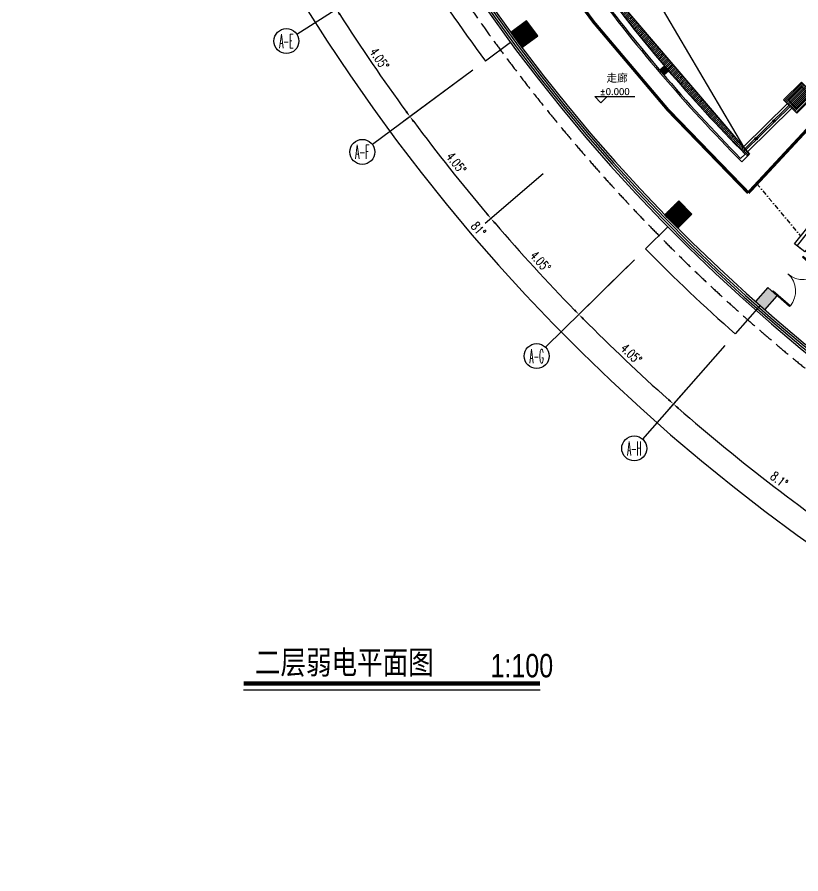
# Model space of a CAD drawing. Extents: x 13680 to 1640314, y -473492 to 65390.
# Drawn here: x 1291169 to 1316287, y -361030 to -333585 of the extents above; entities that cross this region are included whole.
import ezdxf
from ezdxf.enums import TextEntityAlignment as Align

# ---------------------------------------------------------------- set-up
doc = ezdxf.new("R2010")
doc.units = 0
doc.header["$LTSCALE"] = 1000
doc.header["$MEASUREMENT"] = 0
doc.linetypes.add('DASH', pattern=[0.35, 0.25, -0.1])
doc.linetypes.add('DASHDOT', pattern=[1, 0.5, -0.25, 0, -0.25])
for name, color, linetype in [('0-桥架', 120, 'Continuous'), ('AXIS', 1, 'Continuous'), ('AXIS_TEXT', 7, 'Continuous'), ('COLUMN', 255, 'Continuous'), ('door', 2, 'Continuous'), ('EQUIP-通讯', 6, 'Continuous'), ('HATCH', 8, 'Continuous'), ('LINE', 123, 'Continuous'), ('PUB_HATCH', 8, 'Continuous'), ('TEL_TEXT', 7, 'Continuous'), ('VPIPE-雨水', 4, 'DASH'), ('WALL', 255, 'Continuous'), ('WINDOW', 2, 'Continuous'), ('WIRE-照明', 120, 'Continuous'), ('室外建筑', 8, 'Continuous'), ('装修家具', 8, 'Continuous')]:
    doc.layers.add(name, color=color, linetype=linetype)
doc.layers.add('04071 FF-TXT', color=3, linetype='Continuous', lineweight=25)
doc.styles.add('-黑体', font='simhei.ttf', dxfattribs={"width": 0.8})
doc.styles.add('_TCH_AXIS', font='COMPLEX', dxfattribs={"bigfont": 'GBCBIG'})
doc.styles.add('_TCH_DIM_T3', font='SIMPLEX', dxfattribs={"width": 0.705882, "bigfont": 'GBCBIG'})
doc.styles.add('_TEL_DIM', font='SIMPLEX', dxfattribs={"width": 0.8, "height": 3.5, "bigfont": 'HZTXT'})
doc.styles.add('IN-C', font='')
doc.styles.add('IN-E', font='simplex.shx')
doc.styles.get("Standard").update_dxf_attribs({"font": 'haiwenrs.shx', "bigfont": 'hztxt.shx'})
doc.styles.get('IN-C').set_extended_font_data('SimSun')
doc.dimstyles.new('_TCH_ARROW&&100', dxfattribs={"dimtxt": 297.5, "dimasz": 200, "dimexe": 250, "dimexo": 300, "dimgap": 126.25, "dimtad": 1, "dimdec": 0, "dimzin": 0, "dimdsep": 46, "dimtxsty": '_TCH_DIM_T3', "dimcen": 0.09, "dimclrt": 7, "dimazin": 2, "dimtfac": 1, "dimtdec": 0, "dimtix": 1, "dimtmove": 2, "dimatfit": 3, "dimfxl": 1, "dimtolj": 1, "dimtzin": 0, "dimarcsym": 0})
pattern_1 = [(45, (1177279.657, -359776.823), (-33.67596, 33.67596), [])]

# ---------------------------------------------------------------- blocks, each defined once
blk = doc.blocks.new('yg')
at = {"layer": 'VPIPE-雨水', "linetype": 'Continuous'}
blk.add_circle((397873, 266724), 50, dxfattribs=at)
blk = doc.blocks.new('*D109')
at = {"layer": 'AXIS', "color": 0, "lineweight": -2, "transparency": 16777216}
for p, q in [((1303261, -332154), (1301193, -333467)), ((1305531, -335465), (1303560, -336921))]:
    blk.add_line(p, q, dxfattribs=at)
blk.add_arc((1351219, -301719), 59000, 212.59422, 216.25576, dxfattribs=at)
at = {"layer": 'AXIS', "color": 0, "transparency": 16777216}
for points in [[(1301483, -333520), (1301539, -333484), (1301404, -333333)], [(1303669, -336592), (1303616, -336631), (1303761, -336773)]]:
    blk.add_solid(points, dxfattribs=at)
at = {"layer": 'Defpoints', "color": 0, "transparency": 16777216}
for p in [(1351219, -301719), (1303515, -331994), (1302162, -334498), (1305772, -335287)]:
    blk.add_point(p, dxfattribs=at)
at = {"layer": 'AXIS', "color": 7, "transparency": 16777216, "insert": (1302779, -334918), "char_height": 297.5, "attachment_point": 5, "rotation": 304.425, "style": '_TCH_DIM_T3'}
blk.add_mtext('\\A1;4.05°', dxfattribs=at)
blk = doc.blocks.new('*D110')
at = {"layer": 'AXIS', "color": 0, "lineweight": -2, "transparency": 16777216}
for p, q in [((1305531, -335465), (1303560, -336921)), ((1308029, -338609), (1306166, -340200))]:
    blk.add_line(p, q, dxfattribs=at)
blk.add_arc((1351219, -301719), 59000, 216.6442, 220.30694, dxfattribs=at)
at = {"layer": 'AXIS', "color": 0, "transparency": 16777216}
for points in [[(1303853, -336953), (1303907, -336913), (1303761, -336773)], [(1306252, -339864), (1306201, -339907), (1306356, -340038)]]:
    blk.add_solid(points, dxfattribs=at)
at = {"layer": 'Defpoints', "color": 0, "transparency": 16777216}
for p in [(1351219, -301719), (1305772, -335287), (1304600, -337881), (1308257, -338414)]:
    blk.add_point(p, dxfattribs=at)
at = {"layer": 'AXIS', "color": 7, "transparency": 16777216, "insert": (1305245, -338257), "char_height": 297.5, "attachment_point": 5, "rotation": 308.4756, "style": '_TCH_DIM_T3'}
blk.add_mtext('\\A1;4.05°', dxfattribs=at)
blk = doc.blocks.new('*D111')
at = {"layer": 'AXIS', "color": 0, "lineweight": -2, "transparency": 16777216}
for p, q in [((1308029, -338609), (1306166, -340200)), ((1310741, -341566), (1308995, -343285))]:
    blk.add_line(p, q, dxfattribs=at)
blk.add_arc((1351219, -301719), 59000, 220.69539, 224.35579, dxfattribs=at)
at = {"layer": 'AXIS', "color": 0, "transparency": 16777216}
for points in [[(1306461, -340211), (1306511, -340168), (1306356, -340038)], [(1309057, -342944), (1309010, -342990), (1309174, -343110)]]:
    blk.add_solid(points, dxfattribs=at)
at = {"layer": 'Defpoints', "color": 0, "transparency": 16777216}
for p in [(1351219, -301719), (1308257, -338414), (1307271, -341084), (1310955, -341356)]:
    blk.add_point(p, dxfattribs=at)
at = {"layer": 'AXIS', "color": 7, "transparency": 16777216, "insert": (1307940, -341413), "char_height": 297.5, "attachment_point": 5, "rotation": 312.5256, "style": '_TCH_DIM_T3'}
blk.add_mtext('\\A1;4.05°', dxfattribs=at)
blk = doc.blocks.new('*D112')
at = {"layer": 'AXIS', "color": 0, "lineweight": -2, "transparency": 16777216}
for p, q in [((1310741, -341566), (1308995, -343285)), ((1313657, -344326), (1312036, -346164))]:
    blk.add_line(p, q, dxfattribs=at)
blk.add_arc((1351219, -301719), 59000, 224.74423, 228.40578, dxfattribs=at)
at = {"layer": 'AXIS', "color": 0, "transparency": 16777216}
for points in [[(1309290, -343275), (1309338, -343229), (1309174, -343110)], [(1312074, -345818), (1312030, -345868), (1312202, -345976)]]:
    blk.add_solid(points, dxfattribs=at)
at = {"layer": 'Defpoints', "color": 0, "transparency": 16777216}
for p in [(1351219, -301719), (1310955, -341356), (1310160, -344089), (1313855, -344101)]:
    blk.add_point(p, dxfattribs=at)
at = {"layer": 'AXIS', "color": 7, "transparency": 16777216, "insert": (1310851, -344370), "char_height": 297.5, "attachment_point": 5, "rotation": 316.575, "style": '_TCH_DIM_T3'}
blk.add_mtext('\\A1;4.05°', dxfattribs=at)
blk = doc.blocks.new('*D113')
at = {"layer": 'AXIS', "color": 0, "lineweight": -2, "transparency": 16777216}
for p, q in [((1313657, -344326), (1312036, -346164)), ((1320035, -349193), (1318690, -351241))]:
    blk.add_line(p, q, dxfattribs=at)
blk.add_arc((1351219, -301719), 59000, 228.79422, 236.50578, dxfattribs=at)
at = {"layer": 'AXIS', "color": 0, "transparency": 16777216}
for points in [[(1312330, -346133), (1312374, -346083), (1312202, -345976)], [(1318678, -350894), (1318641, -350950), (1318827, -351032)]]:
    blk.add_solid(points, dxfattribs=at)
at = {"layer": 'Defpoints', "color": 0, "transparency": 16777216}
for p in [(1351219, -301719), (1313855, -344101), (1314330, -347765), (1320199, -348943)]:
    blk.add_point(p, dxfattribs=at)
at = {"layer": 'AXIS', "color": 7, "transparency": 16777216, "insert": (1315592, -348403), "char_height": 297.5, "attachment_point": 5, "rotation": 322.65, "style": '_TCH_DIM_T3'}
blk.add_mtext('\\A1;8.1°', dxfattribs=at)
blk = doc.blocks.new('*D118')
at = {"layer": 'AXIS', "color": 0, "lineweight": -2, "transparency": 16777216}
for p, q in [((1294419, -301719), (1291169, -301719)), ((1342334, -357820), (1341825, -361030))]:
    blk.add_line(p, q, dxfattribs=at)
blk.add_arc((1351219, -301719), 59800, 180.19165, 260.80826, dxfattribs=at)
at = {"layer": 'AXIS', "color": 0, "transparency": 16777216}
for points in [[(1291386, -301920), (1291453, -301919), (1291419, -301719)], [(1341672, -360719), (1341662, -360784), (1341864, -360783)]]:
    blk.add_solid(points, dxfattribs=at)
at = {"layer": 'Defpoints', "color": 0, "transparency": 16777216}
for p in [(1294719, -301719), (1351219, -301719), (1297937, -328868), (1342381, -357524)]:
    blk.add_point(p, dxfattribs=at)
at = {"layer": 'AXIS', "color": 7, "transparency": 16777216, "insert": (1305956, -340378), "char_height": 297.5, "attachment_point": 5, "rotation": 310.5, "style": '_TCH_DIM_T3'}
blk.add_mtext('\\A1;81°', dxfattribs=at)
blk = doc.blocks.new('$DorLib2D$00000002')
for p, q in [((-0.5, 0), (-0.5, 0.4875)), ((-0.475, 0.4875), (-0.5, 0.4875)), ((-0.475, 0), (-0.475, 0.4875)), ((0.475, 0), (0.475, 0.4875)), ((0.475, 0.4875), (0.5, 0.4875)), ((0.5, 0), (0.5, 0.4875)), ((-0.5, 0), (-0.475, 0)), ((0.5, 0), (0.475, 0))]:
    blk.add_line(p, q)
at = {"lineweight": 13}
for centre, start, end in [((-0.4875, 0), 0, 88.53072), ((0.4875, 0), 91.46928, 180)]:
    blk.add_arc(centre, 0.4875, start, end, dxfattribs=at)
blk = doc.blocks.new('_FZH')
blk.add_lwpolyline([(-0.5, -0.5), (0.5, -0.5), (0.5, 0.5), (-0.5, 0.5)], close=True)
at = {"layer": 'PUB_HATCH'}
blk.add_solid([(-0.5, -0.5), (0.5, -0.5), (-0.5, 0.5), (0.5, 0.5)], dxfattribs=at)
blk = doc.blocks.new('bg')
blk.add_lwpolyline([(2, 2), (0, 0), (-2, 2), (10.82, 2)])
at = {"color": 7, "style": 'IN-E'}
blk.add_attdef('LEVEL', (2, 2.61), '', height=2, dxfattribs=at)
blk = doc.blocks.new('$equip$00001876')
at = {"color": 0, "linetype": 'Continuous'}
blk.add_lwpolyline([(-0.625, 0.415), (0.625, 0.415), (0.625, -0.415), (-0.625, -0.415)], close=True, dxfattribs=at)
blk.add_lwpolyline([(0.625, 0.075), (0.325, 0.215), (-0.625, 0.215)], dxfattribs=at)
for p in [(-0.625, 0), (0, 0.415), (0.625, 0), (0, -0.415)]:
    blk.add_point(p)
at = {"layer": 'TEL_TEXT', "style": '_TEL_DIM', "flags": 1}
blk.add_attdef('A', text='', height=0.00002, dxfattribs=at).set_placement((0, 0), align=Align.MIDDLE_CENTER)

msp = doc.modelspace()

# ---------------------------------------------------------------- hatches: boundary and pattern name
at = {"layer": 'LINE'}
for points in [[(1315384.407, -336915.062, 1), (1315464.407, -336915.062, 1)], [(1314814.261, -337476.253, 1), (1314894.261, -337476.253, 1)]]:
    msp.add_hatch(color=9, dxfattribs=at).paths.add_polyline_path(points)
at = {"layer": 'WALL'}
h = msp.add_hatch(dxfattribs=at)
h.set_pattern_fill('ANSI31', color=0, scale=30)
h.set_pattern_definition(pattern_1)
h.paths.add_polyline_path([(1309691.148, -332176.072), (1309610.625, -332235.367, 0.018238416), (1311945.307, -335186.742), (1312021.52, -335275.974, 0.018229916), (1314570.158, -338042.309), (1314641.321, -337972.054)])
h = msp.add_hatch(dxfattribs=at)
h.set_pattern_fill('ANSI31', color=0, scale=15, angle=44.5399755)
h.set_pattern_definition([(89.539975, (1177822.586, -360765.36), (-23.8117325, 0.191187), [])])
h.paths.add_polyline_path([(1312371.502, -339472.788), (1312792.505, -339900.289), (1312343.629, -340342.342), (1312259.429, -340256.842), (1312006.827, -340000.342), (1311922.626, -339914.841)])
h.paths.add_polyline_path([(1307854.887, -334184.625), (1307498.499, -333701.937), (1306991.676, -334076.144), (1307062.954, -334172.682), (1307276.787, -334462.295), (1307348.064, -334558.832)])
h = msp.add_hatch(dxfattribs=at)
h.set_pattern_fill('ANSI31', color=0, scale=30)
h.set_pattern_definition(pattern_1)
h.paths.add_polyline_path([(1315733.944, -336231.441), (1316304.055, -335670.216), (1316724.974, -336097.799), (1316154.863, -336659.024)])

# ---------------------------------------------------------------- linework, layer by layer
at = {"color": 0, "const_width": 140}
msp.add_lwpolyline([(1298427.106, -354929.337), (1307930.815, -354929.337)], dxfattribs=at)
at = {"color": 0}
msp.add_lwpolyline([(1298427.106, -355131.068), (1307930.815, -355131.068)], dxfattribs=at)
at = {"layer": '0-桥架', "color": 120, "const_width": 100}
msp.add_lwpolyline([(1307448.979, -330759.538, 0.050653992), (1314601.531, -339215.025)], format="xyb", dxfattribs=at)
msp.add_lwpolyline([(1314601.531, -339215.025), (1320872.484, -332468.666)], dxfattribs=at)
at = {"layer": 'AXIS'}
for p, q in [((1303514.64, -331993.634), (1300137.329, -334136.941)), ((1305771.932, -335287.243), (1302554.429, -337663.726)), ((1310955.1, -341355.954), (1308104.546, -344162.08)), ((1313855.048, -344100.696), (1311209.8, -347101.14))]:
    msp.add_line(p, q, dxfattribs=at)
for centre in [(1299799.598, -334351.272), (1302232.679, -337901.375), (1307819.491, -344442.692), (1310945.276, -347401.184)]:
    msp.add_circle(centre, 400, dxfattribs=at)
at = {"layer": 'LINE', "color": 9}
for p, q in [((1311422.67, -332598.367), (1314446.294, -337743.703)), ((1315856.356, -336355.791), (1314446.294, -337743.703)), ((1315908.971, -336409.239), (1314495.124, -337800.877)), ((1315944.047, -336444.871), (1314527.677, -337838.992)), ((1315996.662, -336498.319), (1314576.507, -337896.166))]:
    msp.add_line(p, q, dxfattribs=at)
for centre in [(1315424.407, -336915.062), (1314854.261, -337476.253)]:
    msp.add_circle(centre, 40, dxfattribs=at)
at = {"layer": 'WALL', "color": 0}
for p, q in [((1309691.148, -332176.072), (1314641.321, -337972.054)), ((1314499.834, -337971.214), (1314357.507, -338111.725)), ((1314641.321, -337972.054), (1314392.25, -338217.948))]:
    msp.add_line(p, q, dxfattribs=at)
for points in [[(1307854.887, -334184.625), (1307498.499, -333701.937), (1306991.676, -334076.144), (1307062.954, -334172.682), (1307062.954, -334172.682), (1307276.787, -334462.295), (1307276.787, -334462.295), (1307348.064, -334558.832), (1307854.887, -334184.625)], [(1312371.502, -339472.788), (1312792.505, -339900.289), (1312343.629, -340342.342), (1312259.429, -340256.842), (1312259.429, -340256.842), (1312006.827, -340000.342), (1312006.827, -340000.342), (1311922.626, -339914.841), (1312371.502, -339472.788)]]:
    msp.add_lwpolyline(points, dxfattribs=at)
msp.add_lwpolyline([(1315733.944, -336231.441), (1316304.055, -335670.216), (1316724.974, -336097.799), (1316154.863, -336659.024)], close=True, dxfattribs=at)
for radius, start, end in [(51600, 216.3670214, 224.63258), (51850, 216.2565184, 224.7427504), (51800, 216.3670214, 224.6322474), (51800, 220.4355826, 220.5006048), (51800, 220.5006048, 220.5656335)]:
    msp.add_arc((1351219.98, -301719.444), radius, start, end, dxfattribs=at)
at = {"layer": 'WINDOW'}
for radius, start, end in [(55000, 179.5833214, 261.4156146), (40800, 179.4382911, 261.560645), (54933, 179.6526966, 261.3462394), (54867, 179.7212014, 261.2777346), (54800, 179.7909126, 261.2080234), (41000, 179.7205305, 261.2784055), (40933, 179.6262886, 261.3726474), (40867, 179.5331502, 261.4657858)]:
    msp.add_arc((1351220.004, -301719.42), radius, start, end, dxfattribs=at)
at = {"layer": 'WIRE-照明', "linetype": 'DASHDOT', "ltscale": 0.3}
msp.add_line((1314875.89, -338919.867), (1316280.184, -340597.807), dxfattribs=at)
at = {"layer": '室外建筑'}
for p, q in [((1306980.041, -334397.023), (1306175.678, -334991.161)), ((1312023.496, -340306.944), (1311310.281, -341007.889)), ((1314976.641, -342831.226), (1314182.326, -343730.706))]:
    msp.add_line(p, q, dxfattribs=at)
at = {"layer": '室外建筑', "linetype": 'DASH', "ltscale": 2}
for radius, start, end in [(55400, 179.1726169, 261.8263191), (40400, 178.8653855, 262.1335564)]:
    msp.add_arc((1351220.004, -301719.42), radius, start, end, dxfattribs=at)
at = {"layer": '室外建筑'}
for centre, start, end in [((1351220.007, -301719.425), 212.4012279, 216.4512169), ((1351250.347, -301754.977), 224.5028589, 228.5528479)]:
    msp.add_arc(centre, 56000, start, end, dxfattribs=at)
at = {"layer": '装修家具'}
msp.add_line((1315226.878, -342243.178), (1314830.332, -342692.971), dxfattribs=at)

# ---------------------------------------------------------------- block references
at = {"layer": '04071 FF-TXT', "color": 9}
ref = msp.add_blockref('bg', (1309878.768, -336329.537), dxfattribs=dict(at, xscale=100, yscale=100, zscale=100))
ref.add_attrib('LEVEL', '%%P0.000', (1309841.038, -336068.998), dxfattribs={"layer": '0', "color": 7, "height": 200, "style": 'IN-E'})
at = {"layer": 'COLUMN'}
for p, xscale, yscale, zscale, rotation in [((1307381.519, -334099.002), 399.9999999999086, 600.0000000000873, 600.0000000000948, 306.4499785940101), ((1316229.459, -336164.62), 400.0000000001021, 599.9999999999709, 599.9999999999887, 314.5500109330056), ((1312381.212, -339952.89), 399.9999999999363, 599.9999999998254, 599.9999999998229, 314.5500109330291), ((1315178.507, -342600.474), 400.0000000000512, 600.0000000001746, 600.0000000001643, 318.5999999422402)]:
    msp.add_blockref('_FZH', p, dxfattribs=dict(at, xscale=xscale, yscale=yscale, zscale=zscale, rotation=rotation))
at = {"layer": 'COLUMN', "linetype": 'ByBlock', "xscale": 199.9999999999635, "yscale": 199.9999999999635, "zscale": 199.9999999999635, "rotation": 310.5006080498486}
msp.add_blockref('_FZH', (1311907.371, -335296.302), dxfattribs=at)
at = {"layer": 'door', "xscale": 1500.000000000015, "yscale": 1500.000000000015, "zscale": 200, "rotation": 228.5999999422697}
msp.add_blockref('$DorLib2D$00000002', (1315872.884, -341812.857), dxfattribs=at)
at = {"layer": 'EQUIP-通讯', "xscale": 500.0000000000974, "yscale": 500.0000000000974, "zscale": 500.0000000000974, "rotation": 51.8212893431457}
msp.add_blockref('$equip$00001876', (1316443.297, -340726.066), dxfattribs=at)
at = {"layer": 'HATCH'}
msp.add_blockref('yg', (909807.241, -600937.594), dxfattribs=at)

# ---------------------------------------------------------------- texts
at = {"color": 9, "style": 'IN-C'}
msp.add_text('走廊', height=250, dxfattribs=at).set_placement((1310056.62, -335658.29))
at = {"color": 0, "style": '-黑体', "width": 0.8}
msp.add_text('二层弱电平面图', height=750, dxfattribs=at).set_placement((1298790.733, -354629.337))
at = {"color": 0, "width": 0.8}
msp.add_text('1:100', height=750, dxfattribs=at).set_placement((1306340.527, -354734.661))
at = {"layer": 'AXIS_TEXT', "style": '_TCH_AXIS'}
for s, width, p, p2 in [('A-E', 0.333333, (1299573.323, -334577.546), (1300025.872, -334577.546)), ('A-F', 0.333333, (1302006.404, -338127.649), (1302458.953, -338127.649)), ('A-G', 0.323077, (1307593.216, -344668.967), (1308045.765, -344668.967)), ('A-H', 0.313433, (1310719.001, -347627.459), (1311171.55, -347627.459))]:
    msp.add_text(s, height=452.5483, dxfattribs=dict(at, width=width)).set_placement(p, p2, align=Align.FIT)

# ---------------------------------------------------------------- dimensions: what is measured, and where the dimension line sits
at = {"layer": 'AXIS'}
for base, p1, p2, picture, middle in [((1297936.967, -328868.031), (1294719.168, -301719.443), (1342380.508, -357523.794), '*D118', (1305955.972, -340377.779)), ((1302162.457, -334498.058), (1303514.64, -331993.634), (1305771.932, -335287.243), '*D109', (1302778.853, -334918.238)), ((1304600.258, -337881.241), (1305771.932, -335287.243), (1308256.977, -338414.108), '*D110', (1305244.922, -338256.994)), ((1307270.955, -341083.802), (1308256.977, -338414.108), (1310955.1, -341355.954), '*D111', (1307940.279, -341412.787)), ((1310160.319, -344088.877), (1310955.1, -341355.954), (1313855.048, -344100.696), '*D112', (1310851.345, -344369.912)), ((1314329.852, -347764.814), (1313855.048, -344100.696), (1320199.379, -348942.536), '*D113', (1315591.747, -348402.527))]:
    dim = msp.add_angular_dim_3p(base=base, center=(1351219.168, -301719.42), p1=p1, p2=p2, dimstyle='_TCH_ARROW&&100', dxfattribs=at)
    dim.commit()
    dim.dimension.update_dxf_attribs({"geometry": picture, "text_midpoint": middle})

doc.saveas('drawing.dxf')
